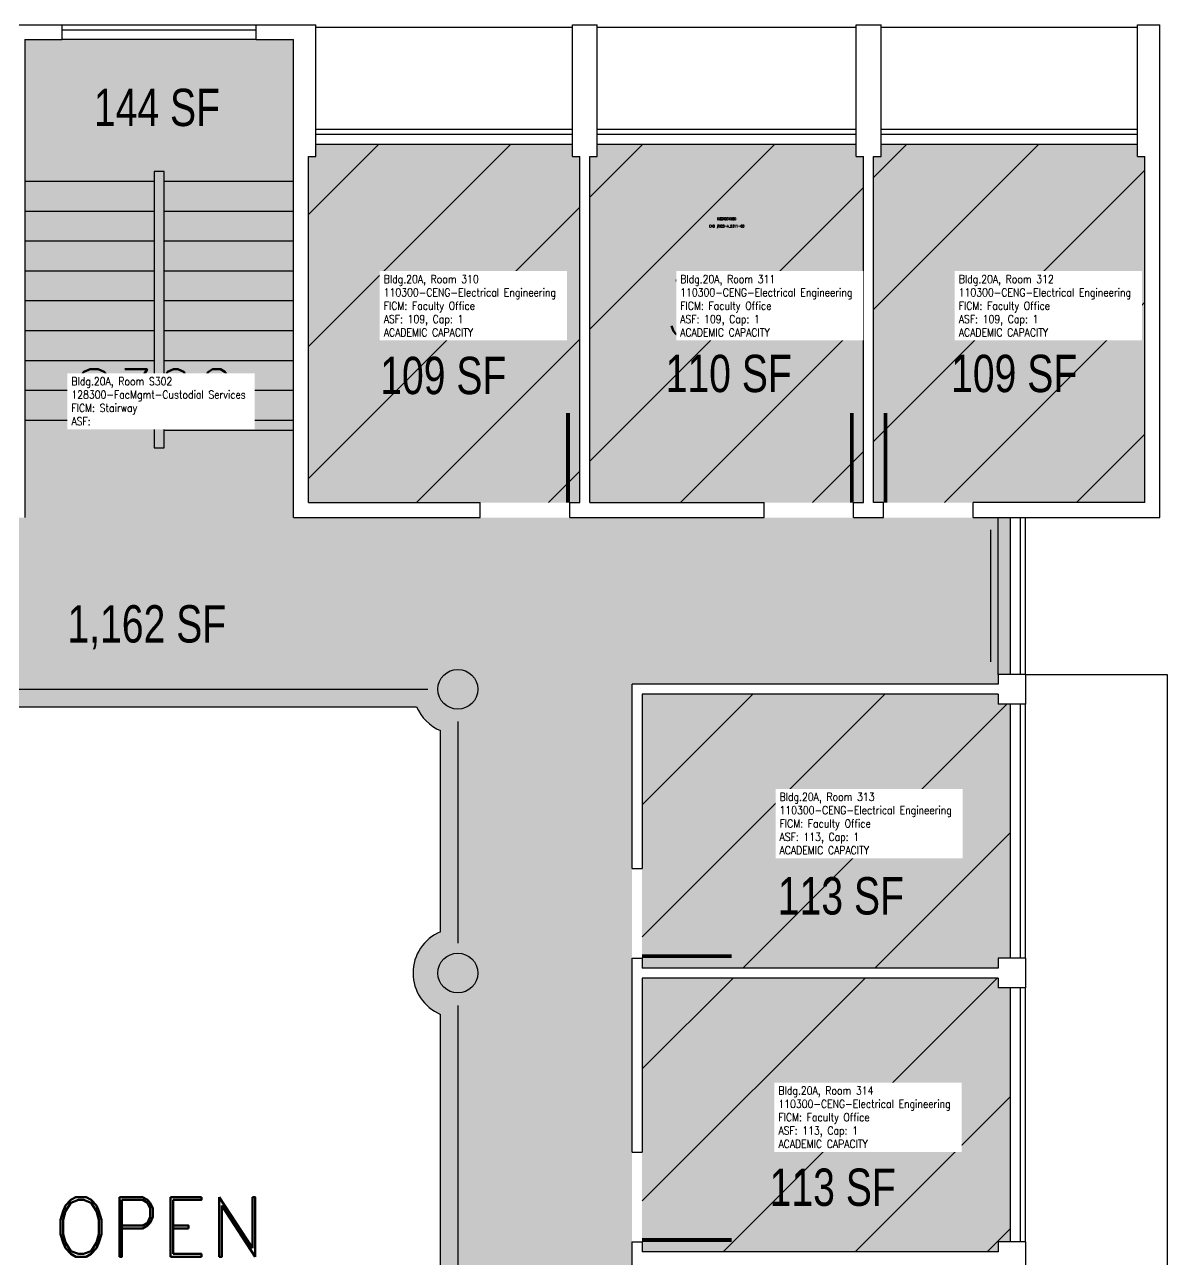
# Model space of a CAD drawing. Header units: inches. Extents: x 0 to 1245, y 0 to 2196.
# Drawn here: x 786 to 1245, y 1700 to 2196 of the extents above; entities that cross this region are included whole.
import ezdxf
from ezdxf.enums import TextEntityAlignment as Align

# ---------------------------------------------------------------- set-up
doc = ezdxf.new("R2010")
doc.units = ezdxf.units.IN
doc.header["$LTSCALE"] = 100
doc.header["$MEASUREMENT"] = 0
for name, color, linetype in [('A-COLS', 5, 'CONTINUOUS'), ('A-DOOR', 2, 'CONTINUOUS'), ('A-FLOR', 3, 'CONTINUOUS'), ('A-GLAZ', 1, 'CONTINUOUS'), ('A-GLAZ-SILL', 2, 'CONTINUOUS'), ('A-IDEN-CNUM', 7, 'CONTINUOUS'), ('A-IDEN-RNUM', 7, 'CONTINUOUS'), ('A-IDEN-SNUM', 4, 'CONTINUOUS'), ('A-IDEN-TEXT', 4, 'CONTINUOUS'), ('A-IDEN-VNUM', 4, 'CONTINUOUS'), ('A-ROOF', 2, 'CONTINUOUS'), ('A-WALL', 5, 'CONTINUOUS'), ('AREA-TEXT', 3, 'CONTINUOUS'), ('Rooms-Capacity', 4, 'CONTINUOUS'), ('Rooms-Category-Color', 7, 'CONTINUOUS'), ('Rooms-College-Color', 7, 'CONTINUOUS'), ('Rooms-Department-Color', 7, 'CONTINUOUS'), ('Rooms-Division-Color', 7, 'CONTINUOUS'), ('Rooms-Information', 7, 'CONTINUOUS')]:
    doc.layers.add(name, color=color, linetype=linetype)
doc.styles.add('AREA', font='arial.ttf', dxfattribs={"width": 0.75, "height": 24})
doc.styles.add('ROOMSNUMBER', font='TXT.SHX', dxfattribs={"height": 0.03})
doc.styles.add('ROOMVNUMBER', font='simplex.shx', dxfattribs={"width": 0.85})
doc.styles.add('TEXT', font='ROMAND')
pattern_1 = [(45, (0, 0), (-26.51650429449553, 26.51650429449553), [])]

msp = doc.modelspace()

# ---------------------------------------------------------------- hatches: boundary and pattern name
at = {"layer": 'Rooms-Capacity'}
h = msp.add_hatch(dxfattribs=at)
h.set_pattern_fill('ANSI31', color=256, scale=300, style=0)
h.set_pattern_definition(pattern_1)
h.paths.add_polyline_path([(900.000000782311, 2003.999999642372), (1009.00000076741, 2003.999999611638), (1009.000000834465, 2142.999999613501), (1006.000000823289, 2142.999999627471), (1006.000000845641, 2147.999999600463), (903.0000008158386, 2147.999999670312), (903.0000008158386, 2142.999999652617), (900.0000008270144, 2142.999999644235)])
h = msp.add_hatch(dxfattribs=at)
h.set_pattern_fill('ANSI31', color=256, scale=300, style=0)
h.set_pattern_definition(pattern_1)
h.paths.add_polyline_path([(1120.000000823289, 2142.999999574386), (1123.000000823289, 2142.999999568798), (1123.00000076741, 2003.999999566935), (1013.000000763685, 2003.999999614432), (1013.000000808388, 2142.999999616295), (1016.00000083074, 2142.999999605119), (1016.00000083074, 2147.999999608845), (1120.000000823289, 2147.999999580905)])
h = msp.add_hatch(dxfattribs=at)
h.set_pattern_fill('ANSI31', color=256, scale=300, style=0)
h.set_pattern_definition(pattern_1)
h.paths.add_polyline_path([(1127.000000763685, 2003.999999566935), (1236.000000771135, 2003.999999522232), (1236.000000815839, 2142.999999524094), (1233.000000827014, 2142.999999526888), (1233.00000083819, 2147.999999516644), (1130.00000083074, 2147.999999572523), (1130.000000808388, 2142.99999957718), (1127.000000808388, 2142.999999568798)])
h = msp.add_hatch(dxfattribs=at)
h.set_pattern_fill('ANSI31', color=256, scale=300, style=0)
h.set_pattern_definition(pattern_1)
h.paths.add_polyline_path([(1034.000000741333, 1926.999999605119), (1034.000000696629, 1816.999999609776), (1177.00000071153, 1816.99999955669), (1177.00000071153, 1820.999999550171), (1182.00000070408, 1820.999999547377), (1182.000000748783, 1922.999999550171), (1177.000000745058, 1922.999999550171), (1177.000000733882, 1926.999999554828)])
h = msp.add_hatch(dxfattribs=at)
h.set_pattern_fill('ANSI31', color=256, scale=300, style=0)
h.set_pattern_definition(pattern_1)
h.paths.add_polyline_path([(1034.000000696629, 1812.999999605119), (1034.000000674278, 1702.9999995986), (1177.000000666827, 1702.999999539927), (1177.000000666827, 1706.999999555759), (1182.000000648201, 1706.999999564141), (1182.000000692904, 1808.999999550171), (1177.000000689179, 1808.999999552965), (1177.000000689179, 1812.999999560416)])
at = {"layer": 'Rooms-Category-Color', "true_color": 0xadadad}
msp.add_hatch(color=253, dxfattribs=at).paths.add_polyline_path([(894.0000008493662, 2189.99999964796), (894.0000007599592, 1997.999999670312), (786.0000007711351, 1997.999999703839), (786.0000008381903, 2189.999999703839)])
at = {"layer": 'Rooms-Category-Color', "true_color": 0xfa9ba3}
for points in [[(900.000000782311, 2003.999999642372), (1009.00000076741, 2003.999999611638), (1009.000000834465, 2142.999999613501), (1006.000000823289, 2142.999999627471), (1006.000000845641, 2147.999999600463), (903.0000008158386, 2147.999999670312), (903.0000008158386, 2142.999999652617), (900.0000008270144, 2142.999999644235)], [(1120.000000823289, 2142.999999574386), (1123.000000823289, 2142.999999568798), (1123.00000076741, 2003.999999566935), (1013.000000763685, 2003.999999614432), (1013.000000808388, 2142.999999616295), (1016.00000083074, 2142.999999605119), (1016.00000083074, 2147.999999608845), (1120.000000823289, 2147.999999580905)], [(1127.000000763685, 2003.999999566935), (1236.000000771135, 2003.999999522232), (1236.000000815839, 2142.999999524094), (1233.000000827014, 2142.999999526888), (1233.00000083819, 2147.999999516644), (1130.00000083074, 2147.999999572523), (1130.000000808388, 2142.99999957718), (1127.000000808388, 2142.999999568798)], [(1034.000000741333, 1926.999999605119), (1034.000000696629, 1816.999999609776), (1177.00000071153, 1816.99999955669), (1177.00000071153, 1820.999999550171), (1182.00000070408, 1820.999999547377), (1182.000000748783, 1922.999999550171), (1177.000000745058, 1922.999999550171), (1177.000000733882, 1926.999999554828)], [(1034.000000696629, 1812.999999605119), (1034.000000674278, 1702.9999995986), (1177.000000666827, 1702.999999539927), (1177.000000666827, 1706.999999555759), (1182.000000648201, 1706.999999564141), (1182.000000692904, 1808.999999550171), (1177.000000689179, 1808.999999552965), (1177.000000689179, 1812.999999560416)]]:
    msp.add_hatch(color=241, dxfattribs=at).paths.add_polyline_path(points)
at = {"layer": 'Rooms-Category-Color', "true_color": 0xadadad}
h = msp.add_hatch(color=253, dxfattribs=at)
edge = h.paths.add_edge_path()
edge.add_line((498.0000005699694, 1403.999999798834), (498.0000005699694, 1466.99999981001))
edge.add_line((498.0000005699694, 1466.99999981001), (503.0000005736947, 1466.999999798834))
edge.add_line((503.0000005736947, 1466.999999798834), (503.0000005848706, 1470.999999797903))
edge.add_line((503.0000005848706, 1470.999999797903), (650.0000005625188, 1470.999999747612))
edge.add_line((650.0000005625188, 1470.999999747612), (650.0000007301569, 1930.999999763444))
edge.add_line((650.0000007301569, 1930.999999763444), (503.0000007525086, 1930.999999785796))
edge.add_line((503.0000007525086, 1930.999999785796), (503.0000007525086, 1934.999999798834))
edge.add_line((503.0000007525086, 1934.999999798834), (498.0000007264316, 1934.999999812804))
edge.add_line((498.0000007264316, 1934.999999812804), (498.0000007376075, 1997.999999818392))
edge.add_line((498.0000007376075, 1997.999999818392), (786.0000007711351, 1997.999999703839))
edge.add_line((786.0000007711351, 1997.999999703839), (1182.000000737607, 1997.999999544583))
edge.add_line((1182.000000737607, 1997.999999544583), (1182.000000748783, 1934.999999544583))
edge.add_line((1182.000000748783, 1934.999999544583), (1177.000000733882, 1934.999999555759))
edge.add_line((1177.000000733882, 1934.999999555759), (1177.000000733882, 1930.999999567866))
edge.add_line((1177.000000733882, 1930.999999567866), (1030.000000733882, 1930.999999593012))
edge.add_line((1030.000000733882, 1930.999999593012), (1030.000000555068, 1489.583123568445))
edge.add_line((1030.000000555068, 1489.583123568445), (953.0000005848706, 1489.583123565651))
edge.add_line((953.0000005848706, 1489.583123565651), (953.0000005848706, 1570.416875677183))
edge.add_arc((960.0000006075765, 1586.999999620364), 18.00000000091062, 112.88538039893169, 247.1146194466147, ccw=False)
edge.add_line((953.0000006295741, 1603.583123582415), (953.0000007078052, 1798.416875674389))
edge.add_arc((960.0000007037507, 1814.999999632158), 18.00000000394339, 112.8853804954652, 247.1146195431482, ccw=False)
edge.add_line((953.0000006966293, 1831.583123585209), (953.0000007413328, 1912.416875685565))
edge.add_arc((960.0000007476183, 1928.999999672475), 18.00000003481195, 202.8853805012144, 247.1146195488992, ccw=False)
edge.add_line((943.4168767668307, 1921.999999651685), (736.5831246860325, 1921.999999724329))
edge.add_arc((720.0000007116952, 1928.999999699673), 18.00000001119644, 292.88538057638556, 337.11461962407014, ccw=False)
edge.add_line((727.0000007450581, 1912.416875749826), (727.0000007003546, 1831.583123652264))
edge.add_arc((720.0000007003093, 1814.999999715977), 17.99999998574726, -67.11461954314802, 67.11461950453457, ccw=False)
edge.add_line((727.0000006891787, 1798.416875774972), (727.0000005997717, 1603.583123660646))
edge.add_arc((720.0000006050055, 1586.999999705672), 18.0000000009107, -67.1146195045348, 67.11461954314831, ccw=False)
edge.add_line((727.0000006109476, 1570.416875755414), (727.0000005885959, 1489.583123649471))
edge.add_arc((720.0000005917615, 1472.999999698445), 17.99999999807661, 22.88538048450988, 67.11461953219452, ccw=False)
edge.add_line((736.5831245407462, 1479.999999700114), (788.0000005848706, 1479.99999969732))
edge.add_line((788.0000005848706, 1479.99999969732), (788.0000005625188, 1475.999999715015))
edge.add_line((788.0000005625188, 1475.999999715015), (892.00000057742, 1475.999999667518))
edge.add_line((892.00000057742, 1475.999999667518), (892.0000005662441, 1479.999999680556))
edge.add_line((892.0000005662441, 1479.999999680556), (943.4168766327202, 1479.999999624677))
edge.add_arc((960.0000005713915, 1472.999999618817), 17.99999999020493, 112.8853804427485, 157.1146194904326, ccw=False)
edge.add_line((953.0000005848706, 1489.583123565651), (1030.000000555068, 1489.583123568445))
edge.add_line((1030.000000555068, 1489.583123568445), (1030.000000588596, 1470.999999599531))
edge.add_line((1030.000000588596, 1470.999999599531), (1177.000000566244, 1470.99999953527))
edge.add_line((1177.000000566244, 1470.99999953527), (1177.00000057742, 1466.999999561347))
edge.add_line((1177.00000057742, 1466.999999561347), (1182.000000581145, 1466.999999547377))
edge.add_line((1182.000000581145, 1466.999999547377), (1182.000000569969, 1403.999999527819))
edge.add_line((1182.000000569969, 1403.999999527819), (498.0000005699694, 1403.999999798834))
at = {"layer": 'Rooms-College-Color', "true_color": 0xadadad}
msp.add_hatch(color=253, dxfattribs=at).paths.add_polyline_path([(894.0000008493662, 2189.99999964796), (894.0000007599592, 1997.999999670312), (786.0000007711351, 1997.999999703839), (786.0000008381903, 2189.999999703839)])
at = {"layer": 'Rooms-College-Color', "true_color": 0x99d7b2}
for points in [[(900.000000782311, 2003.999999642372), (1009.00000076741, 2003.999999611638), (1009.000000834465, 2142.999999613501), (1006.000000823289, 2142.999999627471), (1006.000000845641, 2147.999999600463), (903.0000008158386, 2147.999999670312), (903.0000008158386, 2142.999999652617), (900.0000008270144, 2142.999999644235)], [(1120.000000823289, 2142.999999574386), (1123.000000823289, 2142.999999568798), (1123.00000076741, 2003.999999566935), (1013.000000763685, 2003.999999614432), (1013.000000808388, 2142.999999616295), (1016.00000083074, 2142.999999605119), (1016.00000083074, 2147.999999608845), (1120.000000823289, 2147.999999580905)], [(1127.000000763685, 2003.999999566935), (1236.000000771135, 2003.999999522232), (1236.000000815839, 2142.999999524094), (1233.000000827014, 2142.999999526888), (1233.00000083819, 2147.999999516644), (1130.00000083074, 2147.999999572523), (1130.000000808388, 2142.99999957718), (1127.000000808388, 2142.999999568798)], [(1034.000000741333, 1926.999999605119), (1034.000000696629, 1816.999999609776), (1177.00000071153, 1816.99999955669), (1177.00000071153, 1820.999999550171), (1182.00000070408, 1820.999999547377), (1182.000000748783, 1922.999999550171), (1177.000000745058, 1922.999999550171), (1177.000000733882, 1926.999999554828)], [(1034.000000696629, 1812.999999605119), (1034.000000674278, 1702.9999995986), (1177.000000666827, 1702.999999539927), (1177.000000666827, 1706.999999555759), (1182.000000648201, 1706.999999564141), (1182.000000692904, 1808.999999550171), (1177.000000689179, 1808.999999552965), (1177.000000689179, 1812.999999560416)]]:
    msp.add_hatch(color=253, dxfattribs=at).paths.add_polyline_path(points)
at = {"layer": 'Rooms-College-Color', "true_color": 0xadadad}
h = msp.add_hatch(color=253, dxfattribs=at)
edge = h.paths.add_edge_path()
edge.add_line((498.0000005699694, 1403.999999798834), (498.0000005699694, 1466.99999981001))
edge.add_line((498.0000005699694, 1466.99999981001), (503.0000005736947, 1466.999999798834))
edge.add_line((503.0000005736947, 1466.999999798834), (503.0000005848706, 1470.999999797903))
edge.add_line((503.0000005848706, 1470.999999797903), (650.0000005625188, 1470.999999747612))
edge.add_line((650.0000005625188, 1470.999999747612), (650.0000007301569, 1930.999999763444))
edge.add_line((650.0000007301569, 1930.999999763444), (503.0000007525086, 1930.999999785796))
edge.add_line((503.0000007525086, 1930.999999785796), (503.0000007525086, 1934.999999798834))
edge.add_line((503.0000007525086, 1934.999999798834), (498.0000007264316, 1934.999999812804))
edge.add_line((498.0000007264316, 1934.999999812804), (498.0000007376075, 1997.999999818392))
edge.add_line((498.0000007376075, 1997.999999818392), (786.0000007711351, 1997.999999703839))
edge.add_line((786.0000007711351, 1997.999999703839), (1182.000000737607, 1997.999999544583))
edge.add_line((1182.000000737607, 1997.999999544583), (1182.000000748783, 1934.999999544583))
edge.add_line((1182.000000748783, 1934.999999544583), (1177.000000733882, 1934.999999555759))
edge.add_line((1177.000000733882, 1934.999999555759), (1177.000000733882, 1930.999999567866))
edge.add_line((1177.000000733882, 1930.999999567866), (1030.000000733882, 1930.999999593012))
edge.add_line((1030.000000733882, 1930.999999593012), (1030.000000555068, 1489.583123568445))
edge.add_line((1030.000000555068, 1489.583123568445), (953.0000005848706, 1489.583123565651))
edge.add_line((953.0000005848706, 1489.583123565651), (953.0000005848706, 1570.416875677183))
edge.add_arc((960.0000006075765, 1586.999999620364), 18.00000000091062, 112.88538039893169, 247.1146194466147, ccw=False)
edge.add_line((953.0000006295741, 1603.583123582415), (953.0000007078052, 1798.416875674389))
edge.add_arc((960.0000007037507, 1814.999999632158), 18.00000000394339, 112.8853804954652, 247.1146195431482, ccw=False)
edge.add_line((953.0000006966293, 1831.583123585209), (953.0000007413328, 1912.416875685565))
edge.add_arc((960.0000007476183, 1928.999999672475), 18.00000003481195, 202.8853805012144, 247.1146195488992, ccw=False)
edge.add_line((943.4168767668307, 1921.999999651685), (736.5831246860325, 1921.999999724329))
edge.add_arc((720.0000007116952, 1928.999999699673), 18.00000001119644, 292.88538057638556, 337.11461962407014, ccw=False)
edge.add_line((727.0000007450581, 1912.416875749826), (727.0000007003546, 1831.583123652264))
edge.add_arc((720.0000007003093, 1814.999999715977), 17.99999998574726, -67.11461954314802, 67.11461950453457, ccw=False)
edge.add_line((727.0000006891787, 1798.416875774972), (727.0000005997717, 1603.583123660646))
edge.add_arc((720.0000006050055, 1586.999999705672), 18.0000000009107, -67.1146195045348, 67.11461954314831, ccw=False)
edge.add_line((727.0000006109476, 1570.416875755414), (727.0000005885959, 1489.583123649471))
edge.add_arc((720.0000005917615, 1472.999999698445), 17.99999999807661, 22.88538048450988, 67.11461953219452, ccw=False)
edge.add_line((736.5831245407462, 1479.999999700114), (788.0000005848706, 1479.99999969732))
edge.add_line((788.0000005848706, 1479.99999969732), (788.0000005625188, 1475.999999715015))
edge.add_line((788.0000005625188, 1475.999999715015), (892.00000057742, 1475.999999667518))
edge.add_line((892.00000057742, 1475.999999667518), (892.0000005662441, 1479.999999680556))
edge.add_line((892.0000005662441, 1479.999999680556), (943.4168766327202, 1479.999999624677))
edge.add_arc((960.0000005713915, 1472.999999618817), 17.99999999020493, 112.8853804427485, 157.1146194904326, ccw=False)
edge.add_line((953.0000005848706, 1489.583123565651), (1030.000000555068, 1489.583123568445))
edge.add_line((1030.000000555068, 1489.583123568445), (1030.000000588596, 1470.999999599531))
edge.add_line((1030.000000588596, 1470.999999599531), (1177.000000566244, 1470.99999953527))
edge.add_line((1177.000000566244, 1470.99999953527), (1177.00000057742, 1466.999999561347))
edge.add_line((1177.00000057742, 1466.999999561347), (1182.000000581145, 1466.999999547377))
edge.add_line((1182.000000581145, 1466.999999547377), (1182.000000569969, 1403.999999527819))
edge.add_line((1182.000000569969, 1403.999999527819), (498.0000005699694, 1403.999999798834))
at = {"layer": 'Rooms-Department-Color', "true_color": 0xacacac}
msp.add_hatch(color=253, dxfattribs=at).paths.add_polyline_path([(894.0000008493662, 2189.99999964796), (894.0000007599592, 1997.999999670312), (786.0000007711351, 1997.999999703839), (786.0000008381903, 2189.999999703839)])
at = {"layer": 'Rooms-Department-Color', "true_color": 0x99d7b2}
for points in [[(900.000000782311, 2003.999999642372), (1009.00000076741, 2003.999999611638), (1009.000000834465, 2142.999999613501), (1006.000000823289, 2142.999999627471), (1006.000000845641, 2147.999999600463), (903.0000008158386, 2147.999999670312), (903.0000008158386, 2142.999999652617), (900.0000008270144, 2142.999999644235)], [(1120.000000823289, 2142.999999574386), (1123.000000823289, 2142.999999568798), (1123.00000076741, 2003.999999566935), (1013.000000763685, 2003.999999614432), (1013.000000808388, 2142.999999616295), (1016.00000083074, 2142.999999605119), (1016.00000083074, 2147.999999608845), (1120.000000823289, 2147.999999580905)], [(1127.000000763685, 2003.999999566935), (1236.000000771135, 2003.999999522232), (1236.000000815839, 2142.999999524094), (1233.000000827014, 2142.999999526888), (1233.00000083819, 2147.999999516644), (1130.00000083074, 2147.999999572523), (1130.000000808388, 2142.99999957718), (1127.000000808388, 2142.999999568798)], [(1034.000000741333, 1926.999999605119), (1034.000000696629, 1816.999999609776), (1177.00000071153, 1816.99999955669), (1177.00000071153, 1820.999999550171), (1182.00000070408, 1820.999999547377), (1182.000000748783, 1922.999999550171), (1177.000000745058, 1922.999999550171), (1177.000000733882, 1926.999999554828)], [(1034.000000696629, 1812.999999605119), (1034.000000674278, 1702.9999995986), (1177.000000666827, 1702.999999539927), (1177.000000666827, 1706.999999555759), (1182.000000648201, 1706.999999564141), (1182.000000692904, 1808.999999550171), (1177.000000689179, 1808.999999552965), (1177.000000689179, 1812.999999560416)]]:
    msp.add_hatch(color=253, dxfattribs=at).paths.add_polyline_path(points)
at = {"layer": 'Rooms-Department-Color', "true_color": 0xacacac}
h = msp.add_hatch(color=253, dxfattribs=at)
edge = h.paths.add_edge_path()
edge.add_line((498.0000005699694, 1403.999999798834), (498.0000005699694, 1466.99999981001))
edge.add_line((498.0000005699694, 1466.99999981001), (503.0000005736947, 1466.999999798834))
edge.add_line((503.0000005736947, 1466.999999798834), (503.0000005848706, 1470.999999797903))
edge.add_line((503.0000005848706, 1470.999999797903), (650.0000005625188, 1470.999999747612))
edge.add_line((650.0000005625188, 1470.999999747612), (650.0000007301569, 1930.999999763444))
edge.add_line((650.0000007301569, 1930.999999763444), (503.0000007525086, 1930.999999785796))
edge.add_line((503.0000007525086, 1930.999999785796), (503.0000007525086, 1934.999999798834))
edge.add_line((503.0000007525086, 1934.999999798834), (498.0000007264316, 1934.999999812804))
edge.add_line((498.0000007264316, 1934.999999812804), (498.0000007376075, 1997.999999818392))
edge.add_line((498.0000007376075, 1997.999999818392), (786.0000007711351, 1997.999999703839))
edge.add_line((786.0000007711351, 1997.999999703839), (1182.000000737607, 1997.999999544583))
edge.add_line((1182.000000737607, 1997.999999544583), (1182.000000748783, 1934.999999544583))
edge.add_line((1182.000000748783, 1934.999999544583), (1177.000000733882, 1934.999999555759))
edge.add_line((1177.000000733882, 1934.999999555759), (1177.000000733882, 1930.999999567866))
edge.add_line((1177.000000733882, 1930.999999567866), (1030.000000733882, 1930.999999593012))
edge.add_line((1030.000000733882, 1930.999999593012), (1030.000000555068, 1489.583123568445))
edge.add_line((1030.000000555068, 1489.583123568445), (953.0000005848706, 1489.583123565651))
edge.add_line((953.0000005848706, 1489.583123565651), (953.0000005848706, 1570.416875677183))
edge.add_arc((960.0000006075765, 1586.999999620364), 18.00000000091062, 112.88538039893169, 247.1146194466147, ccw=False)
edge.add_line((953.0000006295741, 1603.583123582415), (953.0000007078052, 1798.416875674389))
edge.add_arc((960.0000007037507, 1814.999999632158), 18.00000000394339, 112.8853804954652, 247.1146195431482, ccw=False)
edge.add_line((953.0000006966293, 1831.583123585209), (953.0000007413328, 1912.416875685565))
edge.add_arc((960.0000007476183, 1928.999999672475), 18.00000003481195, 202.8853805012144, 247.1146195488992, ccw=False)
edge.add_line((943.4168767668307, 1921.999999651685), (736.5831246860325, 1921.999999724329))
edge.add_arc((720.0000007116952, 1928.999999699673), 18.00000001119644, 292.88538057638556, 337.11461962407014, ccw=False)
edge.add_line((727.0000007450581, 1912.416875749826), (727.0000007003546, 1831.583123652264))
edge.add_arc((720.0000007003093, 1814.999999715977), 17.99999998574726, -67.11461954314802, 67.11461950453457, ccw=False)
edge.add_line((727.0000006891787, 1798.416875774972), (727.0000005997717, 1603.583123660646))
edge.add_arc((720.0000006050055, 1586.999999705672), 18.0000000009107, -67.1146195045348, 67.11461954314831, ccw=False)
edge.add_line((727.0000006109476, 1570.416875755414), (727.0000005885959, 1489.583123649471))
edge.add_arc((720.0000005917615, 1472.999999698445), 17.99999999807661, 22.88538048450988, 67.11461953219452, ccw=False)
edge.add_line((736.5831245407462, 1479.999999700114), (788.0000005848706, 1479.99999969732))
edge.add_line((788.0000005848706, 1479.99999969732), (788.0000005625188, 1475.999999715015))
edge.add_line((788.0000005625188, 1475.999999715015), (892.00000057742, 1475.999999667518))
edge.add_line((892.00000057742, 1475.999999667518), (892.0000005662441, 1479.999999680556))
edge.add_line((892.0000005662441, 1479.999999680556), (943.4168766327202, 1479.999999624677))
edge.add_arc((960.0000005713915, 1472.999999618817), 17.99999999020493, 112.8853804427485, 157.1146194904326, ccw=False)
edge.add_line((953.0000005848706, 1489.583123565651), (1030.000000555068, 1489.583123568445))
edge.add_line((1030.000000555068, 1489.583123568445), (1030.000000588596, 1470.999999599531))
edge.add_line((1030.000000588596, 1470.999999599531), (1177.000000566244, 1470.99999953527))
edge.add_line((1177.000000566244, 1470.99999953527), (1177.00000057742, 1466.999999561347))
edge.add_line((1177.00000057742, 1466.999999561347), (1182.000000581145, 1466.999999547377))
edge.add_line((1182.000000581145, 1466.999999547377), (1182.000000569969, 1403.999999527819))
edge.add_line((1182.000000569969, 1403.999999527819), (498.0000005699694, 1403.999999798834))
at = {"layer": 'Rooms-Division-Color', "true_color": 0xadadad}
msp.add_hatch(color=253, dxfattribs=at).paths.add_polyline_path([(894.0000008493662, 2189.99999964796), (894.0000007599592, 1997.999999670312), (786.0000007711351, 1997.999999703839), (786.0000008381903, 2189.999999703839)])
at = {"layer": 'Rooms-Division-Color', "true_color": 0x99d7b2}
for points in [[(900.000000782311, 2003.999999642372), (1009.00000076741, 2003.999999611638), (1009.000000834465, 2142.999999613501), (1006.000000823289, 2142.999999627471), (1006.000000845641, 2147.999999600463), (903.0000008158386, 2147.999999670312), (903.0000008158386, 2142.999999652617), (900.0000008270144, 2142.999999644235)], [(1120.000000823289, 2142.999999574386), (1123.000000823289, 2142.999999568798), (1123.00000076741, 2003.999999566935), (1013.000000763685, 2003.999999614432), (1013.000000808388, 2142.999999616295), (1016.00000083074, 2142.999999605119), (1016.00000083074, 2147.999999608845), (1120.000000823289, 2147.999999580905)], [(1127.000000763685, 2003.999999566935), (1236.000000771135, 2003.999999522232), (1236.000000815839, 2142.999999524094), (1233.000000827014, 2142.999999526888), (1233.00000083819, 2147.999999516644), (1130.00000083074, 2147.999999572523), (1130.000000808388, 2142.99999957718), (1127.000000808388, 2142.999999568798)], [(1034.000000741333, 1926.999999605119), (1034.000000696629, 1816.999999609776), (1177.00000071153, 1816.99999955669), (1177.00000071153, 1820.999999550171), (1182.00000070408, 1820.999999547377), (1182.000000748783, 1922.999999550171), (1177.000000745058, 1922.999999550171), (1177.000000733882, 1926.999999554828)], [(1034.000000696629, 1812.999999605119), (1034.000000674278, 1702.9999995986), (1177.000000666827, 1702.999999539927), (1177.000000666827, 1706.999999555759), (1182.000000648201, 1706.999999564141), (1182.000000692904, 1808.999999550171), (1177.000000689179, 1808.999999552965), (1177.000000689179, 1812.999999560416)]]:
    msp.add_hatch(color=253, dxfattribs=at).paths.add_polyline_path(points)
at = {"layer": 'Rooms-Division-Color', "true_color": 0xadadad}
h = msp.add_hatch(color=253, dxfattribs=at)
edge = h.paths.add_edge_path()
edge.add_line((498.0000005699694, 1403.999999798834), (498.0000005699694, 1466.99999981001))
edge.add_line((498.0000005699694, 1466.99999981001), (503.0000005736947, 1466.999999798834))
edge.add_line((503.0000005736947, 1466.999999798834), (503.0000005848706, 1470.999999797903))
edge.add_line((503.0000005848706, 1470.999999797903), (650.0000005625188, 1470.999999747612))
edge.add_line((650.0000005625188, 1470.999999747612), (650.0000007301569, 1930.999999763444))
edge.add_line((650.0000007301569, 1930.999999763444), (503.0000007525086, 1930.999999785796))
edge.add_line((503.0000007525086, 1930.999999785796), (503.0000007525086, 1934.999999798834))
edge.add_line((503.0000007525086, 1934.999999798834), (498.0000007264316, 1934.999999812804))
edge.add_line((498.0000007264316, 1934.999999812804), (498.0000007376075, 1997.999999818392))
edge.add_line((498.0000007376075, 1997.999999818392), (786.0000007711351, 1997.999999703839))
edge.add_line((786.0000007711351, 1997.999999703839), (1182.000000737607, 1997.999999544583))
edge.add_line((1182.000000737607, 1997.999999544583), (1182.000000748783, 1934.999999544583))
edge.add_line((1182.000000748783, 1934.999999544583), (1177.000000733882, 1934.999999555759))
edge.add_line((1177.000000733882, 1934.999999555759), (1177.000000733882, 1930.999999567866))
edge.add_line((1177.000000733882, 1930.999999567866), (1030.000000733882, 1930.999999593012))
edge.add_line((1030.000000733882, 1930.999999593012), (1030.000000555068, 1489.583123568445))
edge.add_line((1030.000000555068, 1489.583123568445), (953.0000005848706, 1489.583123565651))
edge.add_line((953.0000005848706, 1489.583123565651), (953.0000005848706, 1570.416875677183))
edge.add_arc((960.0000006075765, 1586.999999620364), 18.00000000091062, 112.88538039893169, 247.1146194466147, ccw=False)
edge.add_line((953.0000006295741, 1603.583123582415), (953.0000007078052, 1798.416875674389))
edge.add_arc((960.0000007037507, 1814.999999632158), 18.00000000394339, 112.8853804954652, 247.1146195431482, ccw=False)
edge.add_line((953.0000006966293, 1831.583123585209), (953.0000007413328, 1912.416875685565))
edge.add_arc((960.0000007476183, 1928.999999672475), 18.00000003481195, 202.8853805012144, 247.1146195488992, ccw=False)
edge.add_line((943.4168767668307, 1921.999999651685), (736.5831246860325, 1921.999999724329))
edge.add_arc((720.0000007116952, 1928.999999699673), 18.00000001119644, 292.88538057638556, 337.11461962407014, ccw=False)
edge.add_line((727.0000007450581, 1912.416875749826), (727.0000007003546, 1831.583123652264))
edge.add_arc((720.0000007003093, 1814.999999715977), 17.99999998574726, -67.11461954314802, 67.11461950453457, ccw=False)
edge.add_line((727.0000006891787, 1798.416875774972), (727.0000005997717, 1603.583123660646))
edge.add_arc((720.0000006050055, 1586.999999705672), 18.0000000009107, -67.1146195045348, 67.11461954314831, ccw=False)
edge.add_line((727.0000006109476, 1570.416875755414), (727.0000005885959, 1489.583123649471))
edge.add_arc((720.0000005917615, 1472.999999698445), 17.99999999807661, 22.88538048450988, 67.11461953219452, ccw=False)
edge.add_line((736.5831245407462, 1479.999999700114), (788.0000005848706, 1479.99999969732))
edge.add_line((788.0000005848706, 1479.99999969732), (788.0000005625188, 1475.999999715015))
edge.add_line((788.0000005625188, 1475.999999715015), (892.00000057742, 1475.999999667518))
edge.add_line((892.00000057742, 1475.999999667518), (892.0000005662441, 1479.999999680556))
edge.add_line((892.0000005662441, 1479.999999680556), (943.4168766327202, 1479.999999624677))
edge.add_arc((960.0000005713915, 1472.999999618817), 17.99999999020493, 112.8853804427485, 157.1146194904326, ccw=False)
edge.add_line((953.0000005848706, 1489.583123565651), (1030.000000555068, 1489.583123568445))
edge.add_line((1030.000000555068, 1489.583123568445), (1030.000000588596, 1470.999999599531))
edge.add_line((1030.000000588596, 1470.999999599531), (1177.000000566244, 1470.99999953527))
edge.add_line((1177.000000566244, 1470.99999953527), (1177.00000057742, 1466.999999561347))
edge.add_line((1177.00000057742, 1466.999999561347), (1182.000000581145, 1466.999999547377))
edge.add_line((1182.000000581145, 1466.999999547377), (1182.000000569969, 1403.999999527819))
edge.add_line((1182.000000569969, 1403.999999527819), (498.0000005699694, 1403.999999798834))

# ---------------------------------------------------------------- linework, layer by layer
at = {"layer": 'A-COLS'}
for centre in [(960.0000007152557, 1928.999999628402), (960.0000006705523, 1814.999999639578)]:
    msp.add_circle(centre, 8, dxfattribs=at)
at = {"layer": 'A-DOOR'}
for points in [[(1004.250000759959, 2003.999999611638, 1.5, 1.5, 0), (1004.250000759959, 2039.999999614432, 0, 0, 0), (1003.500000759959, 2039.999999622814, 0, 0, 0.4142135623730951), (969.0000007264316, 2002.499999631196, 0, 0, 0.4142135623730951)], [(1118.250000748783, 2003.999999569729, 1.5, 1.5, 0), (1118.250000748783, 2039.999999572523, 0, 0, 0), (1117.500000771135, 2039.999999558553, 0, 0, 0.4142135623730951), (1083.000000737607, 2002.499999589287, 0, 0, 0.4142135623730951)], [(1131.750000737607, 2003.999999589287, 1.5, 1.5, 0), (1131.750000737607, 2039.999999572523, 0, 0, 0), (1132.500000748783, 2039.999999578111, 0, 0, -0.4142135623730951), (1167.000000737607, 2002.499999555759, 0, 0, -0.4142135623730951)], [(1034.000000696629, 1821.749999608845, 1.5, 1.5, 0), (1070.000000674278, 1821.749999580905, 0, 0, 0), (1070.000000674278, 1822.499999586493, 0, 0, 0.4142135623730951), (1032.500000685453, 1856.999999608845, 0, 0, 0.4142135623730951)], [(1034.000000629574, 1707.749999611638, 1.5, 1.5, 0), (1070.000000629574, 1707.749999600463, 0, 0, 0), (1070.000000629574, 1708.499999592081, 0, 0, 0.4142135623730951), (1032.500000651926, 1742.999999603257, 0, 0, 0.4142135623730951)]]:
    msp.add_lwpolyline(points, format="xyseb", dxfattribs=at)
at = {"layer": 'A-FLOR'}
for p, q in [((838.0000008009374, 2132.999999703839), (786.000000782311, 2132.999999692664)), ((838.0000007785857, 2136.999999694526), (838.0000007338822, 2025.999999708496)), ((842.0000007972121, 2136.999999700114), (838.0000007785857, 2136.999999694526)), ((842.0000007525086, 2025.999999694526), (842.0000007972121, 2136.999999700114)), ((894.000000782311, 2132.999999687076), (842.0000007636845, 2132.999999703839)), ((838.0000007785857, 2120.999999692664), (786.0000007711351, 2120.999999709427)), ((894.0000008046627, 2120.999999670312), (842.0000007860363, 2120.999999687076)), ((838.0000007785857, 2108.999999701045), (786.0000007711351, 2108.999999717809)), ((894.000000782311, 2108.999999673106), (842.0000007860363, 2108.99999968987)), ((838.0000007562339, 2096.999999695458), (786.000000782311, 2096.999999709427)), ((894.0000007711351, 2096.999999678694), (842.0000007636845, 2096.99999968987)), ((838.0000007674098, 2084.999999673106), (786.0000007711351, 2084.999999701045)), ((894.0000007711351, 2084.999999664724), (842.0000007413328, 2084.999999687076)), ((838.0000007338822, 2072.999999701045), (786.0000007599592, 2072.999999717809)), ((894.0000007711351, 2072.999999650754), (842.0000007636845, 2072.999999681488)), ((838.0000007562339, 2060.999999695458), (786.0000007711351, 2060.999999701045)), ((894.0000007711351, 2060.999999667518), (842.0000007525086, 2060.999999695458)), ((838.0000007338822, 2048.999999703839), (786.0000007487833, 2048.999999709427)), ((894.0000007487833, 2048.999999678694), (842.0000007636845, 2048.999999698251)), ((838.0000007338822, 2036.999999695458), (786.0000007599592, 2036.999999709427)), ((894.0000007487833, 2036.999999659136), (842.0000007525086, 2036.999999695458)), ((894.0000007376075, 2032.999999676831), (842.0000007413328, 2032.999999688007)), ((838.0000007338822, 2025.999999708496), (842.0000007525086, 2025.999999694526)), ((1177.000000722706, 1934.999999558553), (1177.000000745058, 1997.999999566935)), ((1174.000000733882, 1992.999999574386), (1174.00000071153, 1939.999999553896)), ((732.0000007152557, 1928.999999723397), (948.0000007152557, 1928.99999964796)), ((736.5831246748567, 1921.999999718741), (943.4168767668307, 1921.999999637716)), ((960.0000007040799, 1915.999999643303), (960.0000006705523, 1826.999999653548)), ((953.0000006519258, 1831.583123613149), (953.0000006966293, 1912.416875693947)), ((960.0000006593764, 1801.999999657273), (960.000000603497, 1598.999999631196)), ((953.0000005848706, 1603.583123627119), (953.0000006631017, 1798.416875707917))]:
    msp.add_line(p, q, dxfattribs=at)
for centre, start in [((960.0000007152557, 1928.999999628402), 202.8853804473556), ((960.0000006705523, 1814.999999639578), 112.8853804771237)]:
    msp.add_arc(centre, 18, start, 247.1146195176884, dxfattribs=at)
at = {"layer": 'A-GLAZ'}
for p, q in [((801.0000008046627, 2193.999999702908), (879.0000008046627, 2193.999999694526)), ((903.000000782311, 2151.999999663793), (1006.000000778586, 2151.999999619089)), ((1016.00000077486, 2151.999999641441), (1120.000000778586, 2151.999999582767)), ((1130.000000808388, 2151.999999579974), (1233.000000782311, 2151.99999954924)), ((1186.000000700355, 1934.999999575317), (1186.000000745058, 1997.999999558553)), ((1186.000000644475, 1820.999999580905), (1186.000000666827, 1922.999999561347)), ((1186.000000633299, 1706.999999558553), (1186.000000644475, 1808.999999561347))]:
    msp.add_line(p, q, dxfattribs=at)
at = {"layer": 'A-GLAZ-SILL'}
for p, q in [((801.0000007934868, 2195.999999701045), (879.0000008158386, 2195.99999966193)), ((879.0000008158386, 2189.999999673106), (801.0000008046627, 2189.999999695458)), ((903.0000007711351, 2153.999999678694), (1006.000000778586, 2153.999999628402)), ((1016.000000808388, 2153.999999625608), (1120.00000076741, 2153.999999597669)), ((1130.000000819564, 2153.999999566935), (1233.000000804663, 2153.999999530613)), ((903.0000007934868, 2147.999999653548), (1006.000000800937, 2147.99999962002)), ((1016.000000786036, 2147.999999611638), (1120.000000778586, 2147.999999589287)), ((1130.000000786036, 2147.999999569729), (1233.000000771135, 2147.999999541789)), ((1182.000000715256, 1934.999999575317), (1182.000000726432, 1997.999999561347)), ((1188.000000692904, 1934.999999566935), (1188.000000726432, 1997.999999558553)), ((1182.000000659376, 1820.999999566935), (1182.00000070408, 1922.999999578111)), ((1188.000000659376, 1820.999999564141), (1188.000000692904, 1922.999999566935)), ((1182.000000637025, 1706.999999564141), (1182.000000681728, 1808.999999555759)), ((1188.000000614673, 1706.999999558553), (1188.000000659376, 1808.999999575317))]:
    msp.add_line(p, q, dxfattribs=at)
at = {"layer": 'A-ROOF'}
for p, q in [((903.0000008046627, 2194.999999668449), (1006.000000800937, 2194.999999640509)), ((1016.000000808388, 2194.999999620952), (1120.000000800937, 2194.999999576248)), ((1130.000000808388, 2194.999999573454), (1233.000000815839, 2194.999999539927)), ((1188.000000692904, 1934.999999566935), (1245.00000070408, 1934.999999552965)), ((1245.00000070408, 1934.999999552965), (1245.000000547618, 1466.999999552965))]:
    msp.add_line(p, q, dxfattribs=at)
at = {"layer": 'A-WALL'}
for p, q in [((777.0000008158386, 2195.999999715015), (801.0000007934868, 2195.999999701045)), ((801.0000008046627, 2189.999999695458), (801.0000007934868, 2195.999999701045)), ((879.0000008158386, 2189.999999673106), (879.0000008158386, 2195.99999966193)), ((879.0000008158386, 2195.99999966193), (903.0000008158386, 2195.999999656342)), ((903.0000007711351, 2142.999999658205), (903.0000008158386, 2195.999999656342)), ((1006.000000812113, 2195.999999617226), (1016.000000808388, 2195.999999622814)), ((1006.000000778586, 2142.999999641441), (1006.000000812113, 2195.999999617226)), ((1016.000000786036, 2142.999999630265), (1016.000000808388, 2195.999999622814)), ((1120.000000789762, 2195.999999580905), (1130.000000808388, 2195.999999575317)), ((1120.000000778586, 2142.999999599531), (1120.000000789762, 2195.999999580905)), ((1130.000000786036, 2142.99999957718), (1130.000000808388, 2195.999999575317)), ((1233.000000815839, 2195.999999547377), (1242.000000793487, 2195.999999538995)), ((1233.000000793487, 2142.999999543652), (1233.000000815839, 2195.999999547377)), ((1242.000000737607, 1997.999999544583), (1242.000000793487, 2195.999999538995)), ((786.0000007934868, 2189.999999712221), (786.0000007376075, 1997.999999703839)), ((786.0000007934868, 2189.999999712221), (801.0000008046627, 2189.999999695458)), ((879.0000008158386, 2189.999999673106), (894.0000008046627, 2189.999999667518)), ((894.0000007487833, 1997.999999670312), (894.0000008046627, 2189.999999667518)), ((900.000000782311, 2142.999999677762), (903.0000007711351, 2142.999999658205)), ((900.0000007264316, 2003.999999664724), (900.000000782311, 2142.999999677762)), ((1006.000000778586, 2142.999999641441), (1009.000000756234, 2142.999999638647)), ((1009.000000745058, 2003.999999639578), (1009.000000756234, 2142.999999638647)), ((1013.000000730157, 2003.999999628402), (1013.000000797212, 2142.999999633059)), ((1013.000000797212, 2142.999999633059), (1016.000000786036, 2142.999999630265)), ((1120.000000778586, 2142.999999599531), (1123.000000778586, 2142.999999596737)), ((1123.000000733882, 2003.999999597669), (1123.000000778586, 2142.999999596737)), ((1127.000000741333, 2003.999999600463), (1127.00000077486, 2142.999999591149)), ((1127.00000077486, 2142.999999591149), (1130.000000786036, 2142.99999957718)), ((1233.000000793487, 2142.999999543652), (1236.000000782311, 2142.999999557622)), ((1236.000000737607, 2003.999999536201), (1236.000000782311, 2142.999999557622)), ((900.0000007264316, 2003.999999664724), (969.0000007487833, 2003.99999964796)), ((969.0000007376075, 1997.999999622814), (969.0000007487833, 2003.99999964796)), ((1005.000000771135, 2003.99999962002), (1009.000000745058, 2003.999999639578)), ((1005.000000737607, 1997.999999617226), (1005.000000771135, 2003.99999962002)), ((1013.000000730157, 2003.999999628402), (1083.000000726432, 2003.999999611638)), ((1083.000000737607, 1997.999999594875), (1083.000000726432, 2003.999999611638)), ((1119.000000726432, 2003.999999597669), (1123.000000733882, 2003.999999597669)), ((1119.000000715256, 1997.999999597669), (1119.000000726432, 2003.999999597669)), ((1131.00000070408, 2003.999999594875), (1127.000000741333, 2003.999999600463)), ((1131.000000726432, 1997.999999589287), (1131.00000070408, 2003.999999594875)), ((1167.000000726432, 1997.999999572523), (1167.000000737607, 2003.999999578111)), ((1236.000000737607, 2003.999999536201), (1167.000000737607, 2003.999999578111)), ((894.0000007487833, 1997.999999670312), (969.0000007376075, 1997.999999622814)), ((1005.000000737607, 1997.999999617226), (1083.000000737607, 1997.999999594875)), ((1119.000000715256, 1997.999999597669), (1131.000000726432, 1997.999999589287)), ((1167.000000726432, 1997.999999572523), (1242.000000737607, 1997.999999544583)), ((1188.000000692904, 1934.999999566935), (1177.000000722706, 1934.999999558553)), ((1177.000000722706, 1934.999999558553), (1177.00000071153, 1930.99999955669)), ((1188.000000692904, 1934.999999566935), (1188.000000692904, 1922.999999566935)), ((1030.000000678003, 1856.999999614432), (1030.000000689179, 1930.99999962654)), ((1177.00000071153, 1930.99999955669), (1030.000000689179, 1930.99999962654)), ((1034.000000707805, 1926.999999619089), (1034.000000674278, 1856.999999642372)), ((1177.00000071153, 1926.99999957718), (1034.000000707805, 1926.999999619089)), ((1177.00000071153, 1926.99999957718), (1177.00000071153, 1922.999999569729)), ((1188.000000692904, 1922.999999566935), (1177.00000071153, 1922.999999569729)), ((1030.000000678003, 1856.999999614432), (1034.000000674278, 1856.999999642372)), ((1030.000000622123, 1742.999999636784), (1030.000000666827, 1820.999999611638)), ((1030.000000666827, 1820.999999611638), (1034.000000685453, 1820.999999617226)), ((1034.000000685453, 1820.999999617226), (1034.000000674278, 1816.999999620952)), ((1177.000000666827, 1820.999999578111), (1177.000000666827, 1816.999999565072)), ((1188.000000659376, 1820.999999564141), (1177.000000666827, 1820.999999578111)), ((1188.000000659376, 1820.999999564141), (1188.000000659376, 1808.999999575317)), ((1177.000000666827, 1816.999999565072), (1034.000000674278, 1816.999999620952)), ((1034.000000674278, 1812.999999613501), (1034.000000651926, 1742.999999631196)), ((1177.000000666827, 1812.99999956321), (1034.000000674278, 1812.999999613501)), ((1177.000000666827, 1812.99999956321), (1177.000000644475, 1808.999999566935)), ((1188.000000659376, 1808.999999575317), (1177.000000644475, 1808.999999566935)), ((1030.000000622123, 1742.999999636784), (1034.000000651926, 1742.999999631196)), ((1030.000000622123, 1694.999999614432), (1030.000000622123, 1706.999999622814)), ((1030.000000622123, 1706.999999622814), (1034.000000618398, 1706.999999625608)), ((1034.000000618398, 1706.999999625608), (1034.000000629574, 1702.999999620952)), ((1177.000000622123, 1706.999999558553), (1177.000000622123, 1702.999999565072)), ((1188.000000614673, 1706.999999558553), (1177.000000622123, 1706.999999558553)), ((1188.000000614673, 1706.999999558553), (1188.000000625849, 1694.999999555759)), ((1177.000000622123, 1702.999999565072), (1034.000000629574, 1702.999999620952))]:
    msp.add_line(p, q, dxfattribs=at)

# ---------------------------------------------------------------- texts
at = {"layer": 'A-IDEN-CNUM', "style": 'ROOMSNUMBER', "width": 0.85}
for s, p in [('CAD #020-A_0311-00', (1068.000000793487, 2114.999999592081)), ('CAD #020-A_0310-00', (953.0000007748604, 2078.999999642372)), ('CAD #020-A_0312-00', (1184.000000763685, 2078.999999569729)), ('CAD #020-A_S302-00', (833.2636431343853, 2041.40476941783)), ('CAD #020-A_0313-00', (1112.000000685453, 1870.999999581836)), ('CAD #020-A_0314-00', (1112.000000663102, 1752.999999568798))]:
    msp.add_text(s, height=0.9999999999999996, rotation=359.9999999733196, dxfattribs=at).set_placement(p, align=Align.MIDDLE)
at = {"layer": 'A-IDEN-RNUM', "style": 'ROOMSNUMBER', "width": 0.85}
for s, p in [('0311-00', (1068.000000793487, 2117.999999592081)), ('0310-00', (953.0000007748604, 2081.999999642372)), ('0312-00', (1184.000000763685, 2081.999999569729)), ('S302-00', (833.2636431343853, 2044.40476941783)), ('0313-00', (1112.000000685453, 1873.999999581836)), ('0314-00', (1112.000000663102, 1755.999999568798))]:
    msp.add_text(s, height=0.9999999999999996, rotation=359.9999999733196, dxfattribs=at).set_placement(p, align=Align.MIDDLE)
at = {"layer": 'A-IDEN-SNUM', "style": 'ROOMSNUMBER', "width": 0.85}
for s, p in [('020A031100', (1068.000000793487, 2117.999999592081)), ('020A031000', (953.0000007748604, 2081.999999642372)), ('020A031200', (1184.000000763685, 2081.999999569729)), ('020AS30200', (833.2636431343853, 2044.40476941783)), ('020A031300', (1112.000000685453, 1873.999999581836)), ('020A031400', (1112.000000663102, 1755.999999568798))]:
    msp.add_text(s, height=0.9999999999999996, rotation=359.9999999733196, dxfattribs=at).set_placement(p, align=Align.MIDDLE)
at = {"layer": 'A-IDEN-TEXT', "style": 'TEXT'}
msp.add_text('OPEN', height=24, rotation=359.9999999733196, dxfattribs=at).set_placement((840.0000006146729, 1700.999999678694), align=Align.CENTER)
at = {"layer": 'A-IDEN-VNUM', "style": 'ROOMVNUMBER', "width": 0.85}
for s, p in [('310', (953.0000007748604, 2081.999999642372)), ('311', (1068.000000748783, 2081.999999606051)), ('312', (1184.000000763685, 2081.999999569729)), ('S302', (838.465327501297, 2046.294763831887)), ('313', (1112.000000685453, 1873.999999581836)), ('314', (1112.000000663102, 1755.999999568798))]:
    msp.add_text(s, height=22.5, rotation=359.9999999733196, dxfattribs=at).set_placement(p, align=Align.MIDDLE_CENTER)
at = {"layer": 'AREA-TEXT', "style": 'AREA', "width": 0.75}
for s, p in [('144 SF', (839.1179510550573, 2162.772782953456)), ('110 SF', (1068.815114345402, 2055.887398586143)), ('109 SF', (1183.48192011565, 2055.887398586143)), ('109 SF', (954.1483085760847, 2055.06880436698)), ('1,162 SF', (835.0507454136387, 1955.291428210679)), ('113 SF', (1113.865491534583, 1846.023698520381)), ('113 SF', (1110.589296812192, 1728.964175582863))]:
    msp.add_text(s, height=15, dxfattribs=at).set_placement(p, align=Align.MIDDLE_CENTER)

# ---------------------------------------------------------------- next in the draw order: texts
at = {"layer": 'Rooms-Information', "char_height": 3.214285714285714, "width": 72, "attachment_point": 7, "rotation": 359.9999999733196, "style": 'ROOMVNUMBER', "bg_fill": 3, "box_fill_scale": 1.5, "bg_fill_color": 256, "bg_fill_true_color": 13158600, "bg_fill_transparency": 0}
for s, insert in [('Bldg.20A, Room 310^M^J110300-CENG-Electrical Engineering^M^JFICM: Faculty Office^M^JASF: 109, Cap: 1^M^JACADEMIC CAPACITY', (930.2321436267646, 2070.749999652974)), ('Bldg.20A, Room 311^M^J110300-CENG-Electrical Engineering^M^JFICM: Faculty Office^M^JASF: 109, Cap: 1^M^JACADEMIC CAPACITY', (1049.330357886402, 2070.749999614744)), ('Bldg.20A, Room 312^M^J110300-CENG-Electrical Engineering^M^JFICM: Faculty Office^M^JASF: 109, Cap: 1^M^JACADEMIC CAPACITY', (1161.232143615589, 2070.749999580331)), ('Bldg.20A, Room S302^M^J128300-FacMgmt-Custodial Services^M^JFICM: Stairway^M^JASF: ', (804.7688989246298, 2035.044763847578)), ('Bldg.20A, Room 313^M^J110300-CENG-Electrical Engineering^M^JFICM: Faculty Office^M^JASF: 113, Cap: 1^M^JACADEMIC CAPACITY', (1089.232143537358, 1862.749999592438)), ('Bldg.20A, Room 314^M^J110300-CENG-Electrical Engineering^M^JFICM: Faculty Office^M^JASF: 113, Cap: 1^M^JACADEMIC CAPACITY', (1088.776786372149, 1744.749999579612))]:
    msp.add_mtext(s, dxfattribs=dict(at, insert=insert))

doc.saveas('drawing.dxf')
